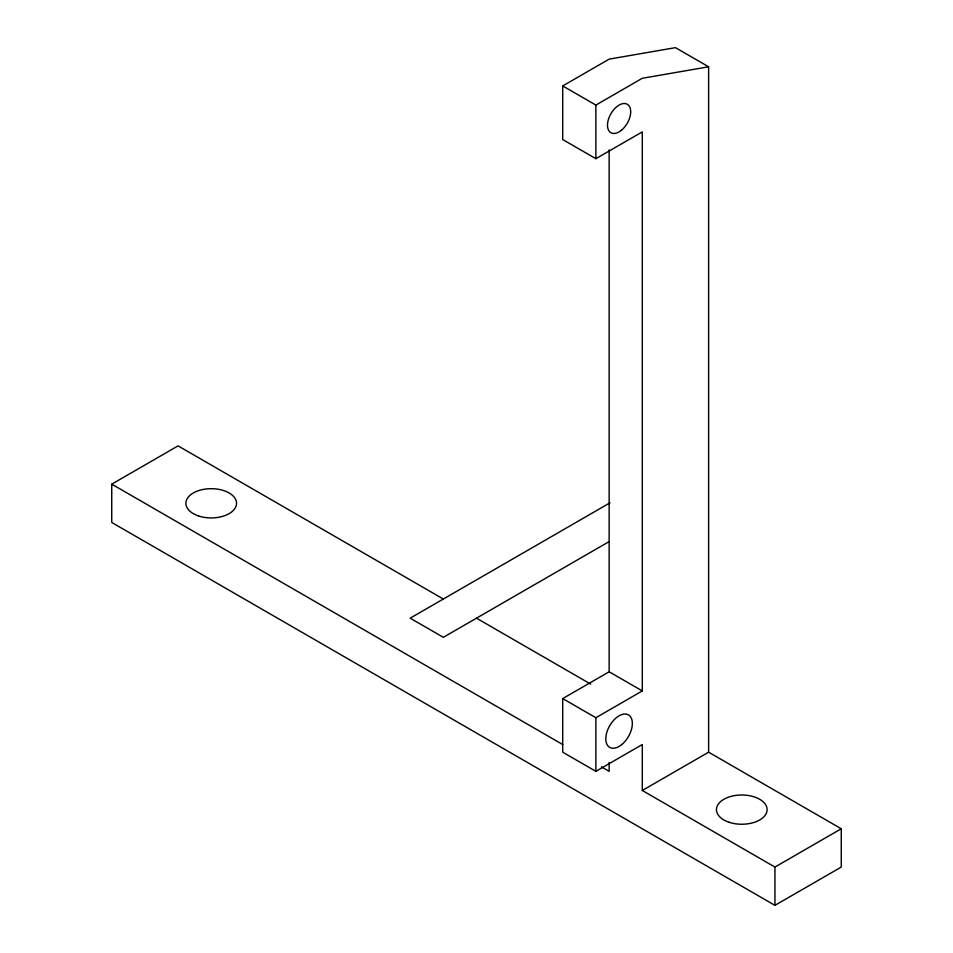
<?xml version="1.0" encoding="UTF-8"?>
<svg xmlns="http://www.w3.org/2000/svg" width="953" height="953" viewBox="0 0 953 953"><rect width="100%" height="100%" fill="white"/><g stroke="black" fill="none" stroke-linecap="round" stroke-linejoin="round"><path stroke-width="1.43" d="M841.261 828.765L774.944 867.063L642.298 790.478L642.298 744.531L595.875 771.334L562.711 752.191L562.711 698.585L595.875 717.728L642.298 690.925L642.298 131.883L595.875 158.686L562.711 139.543L562.711 85.937L609.146 59.134L675.463 47.65L708.627 66.793L708.627 752.191L841.261 828.765L841.261 867.063L774.944 905.35L111.739 522.458L111.739 484.16L178.056 445.873L443.336 599.032M562.711 85.937L595.875 105.08L642.298 78.277L708.627 66.793M610.051 502.779L410.183 618.175L443.336 637.319L608.931 541.721M562.711 698.585L609.146 671.782L642.298 690.925M642.298 790.478L708.627 752.191M476.5 618.175L590.741 684.135M111.739 484.16L562.746 744.555M601.414 766.867L609.146 771.334L609.146 762.448M774.944 867.063L774.944 905.35M609.146 149.919L609.146 671.782M595.875 105.08L595.875 158.686M595.875 717.728L595.875 771.334M198.558 515.966A25.326 14.617 0 0 0 236.547 503.303A25.326 14.617 0 0 0 198.558 490.64A25.326 14.617 0 0 0 198.558 515.966M729.116 822.284A25.326 14.617 0 0 0 767.105 809.621A25.326 14.617 0 0 0 729.116 796.958A25.326 14.617 0 0 0 729.116 822.284M621.856 744.507A18.762 10.828 -60 0 0 628.944 715.191A18.762 10.828 -60 0 0 606.465 733.691A18.762 10.828 -60 0 0 621.856 744.507M621.427 130.263A16.415 9.47 -60 0 0 627.765 104.568A16.415 9.47 -60 0 0 608.074 120.626A16.415 9.47 -60 0 0 621.427 130.263"/></g></svg>
